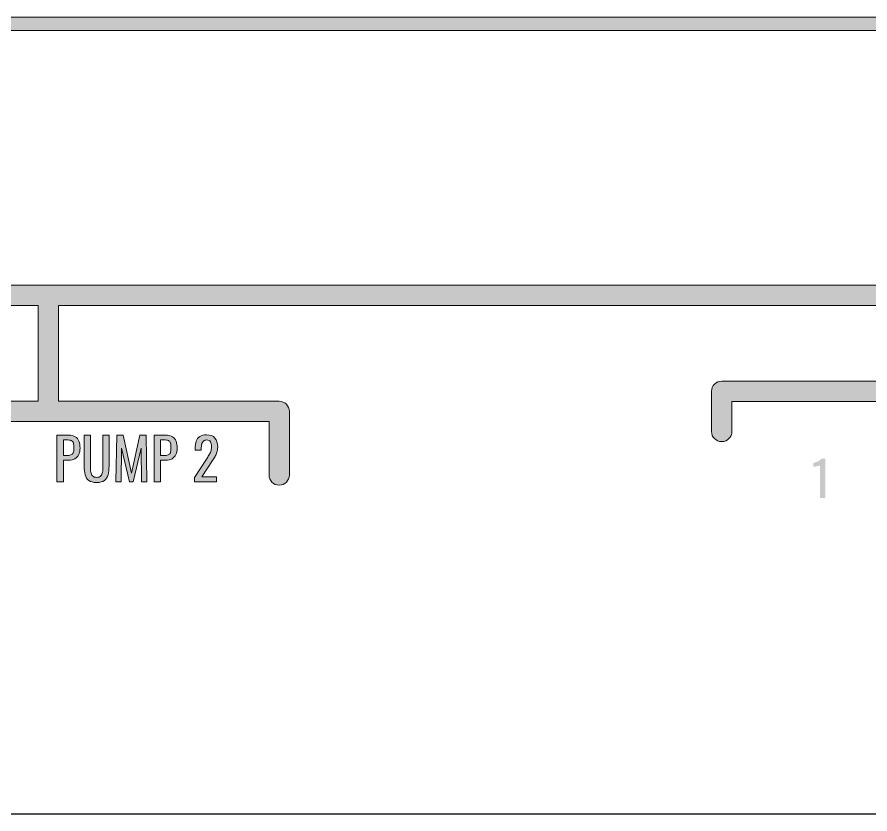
# Model space of a CAD drawing. Header units: inches. Extents: x 0 to 612, y 276 to 516.
# Drawn here: x 346 to 471.7, y 275.5 to 393 of the extents above; entities that cross this region are included whole.
import ezdxf

# ---------------------------------------------------------------- set-up
doc = ezdxf.new("R2010")
doc.units = ezdxf.units.IN
doc.header["$MEASUREMENT"] = 0
for name, color, linetype in [('HYD_Fuel_Holes v5_0', 7, 'Continuous'), ('LINES', 7, 'Continuous'), ('TEXT', 7, 'Continuous')]:
    doc.layers.add(name, color=color, linetype=linetype)

# ---------------------------------------------------------------- blocks, each defined once
blk = doc.blocks.new('block 5')
at = {"layer": 'HYD_Fuel_Holes v5_0', "color": 7, "lineweight": 25}
blk.add_lwpolyline([(0.12, 275.53), (611.88, 275.53)], dxfattribs=at)
blk = doc.blocks.new('block 126')
at = {"layer": 'LINES'}
h = blk.add_hatch(color=7, dxfattribs=at)
h.dxf.hatch_style = 2
edge = h.paths.add_edge_path()
edge.add_spline(control_points=[(542.34, 337.83), (542.34, 337.83), (542.34, 331.92), (542.34, 331.92), (542.34, 331.09), (541.67, 330.42), (540.84, 330.42), (540.01, 330.42), (539.34, 331.09), (539.34, 331.92), (539.34, 331.92), (539.34, 336.33), (539.34, 336.33), (539.34, 336.33), (451.34, 336.33), (451.34, 336.33), (451.34, 336.33), (451.34, 331.92), (451.34, 331.92), (451.34, 331.09), (450.67, 330.42), (449.84, 330.42), (449.01, 330.42), (448.34, 331.09), (448.34, 331.92), (448.34, 331.92), (448.34, 337.83), (448.34, 337.83), (448.34, 338.65), (449.01, 339.33), (449.84, 339.33), (449.84, 339.33), (494.34, 339.33), (494.34, 339.33), (494.34, 339.33), (494.34, 350.5), (494.34, 350.5), (494.34, 350.5), (352.14, 350.5), (352.14, 350.5), (352.14, 350.5), (352.14, 336.37), (352.14, 336.37), (352.14, 336.37), (384.64, 336.37), (384.64, 336.37), (385.47, 336.37), (386.14, 335.7), (386.14, 334.87), (386.14, 334.87), (386.14, 325.5), (386.14, 325.5), (386.14, 324.67), (385.47, 324), (384.64, 324), (383.81, 324), (383.14, 324.67), (383.14, 325.5), (383.14, 325.5), (383.14, 333.37), (383.14, 333.37), (383.14, 333.37), (344.5, 333.37), (344.5, 333.37), (343.67, 333.37), (343, 334.04), (343, 334.87), (343, 335.7), (343.67, 336.37), (344.5, 336.37), (344.5, 336.37), (349.14, 336.37), (349.14, 336.37), (349.14, 336.37), (349.14, 350.5), (349.14, 350.5), (349.14, 350.5), (325.77, 350.5), (325.77, 350.5), (324.94, 350.5), (324.27, 351.17), (324.27, 352), (324.27, 352.83), (324.94, 353.5), (325.77, 353.5), (325.77, 353.5), (494.34, 353.5), (494.34, 353.5), (494.34, 353.5), (494.34, 356.04), (494.34, 356.04), (494.34, 356.04), (491.51, 356.04), (491.51, 356.04), (491.51, 356.04), (495.84, 361.92), (495.84, 361.92), (495.84, 361.92), (500.17, 356.04), (500.17, 356.04), (500.17, 356.04), (497.34, 356.04), (497.34, 356.04), (497.34, 356.04), (497.34, 339.33), (497.34, 339.33), (497.34, 339.33), (540.84, 339.33), (540.84, 339.33), (541.67, 339.33), (542.34, 338.65), (542.34, 337.83)], knot_values=[0, 0, 0, 0, 1, 1, 1, 2, 2, 2, 3, 3, 3, 4, 4, 4, 5, 5, 5, 6, 6, 6, 7, 7, 7, 8, 8, 8, 9, 9, 9, 10, 10, 10, 11, 11, 11, 12, 12, 12, 13, 13, 13, 14, 14, 14, 15, 15, 15, 16, 16, 16, 17, 17, 17, 18, 18, 18, 19, 19, 19, 20, 20, 20, 21, 21, 21, 22, 22, 22, 23, 23, 23, 24, 24, 24, 25, 25, 25, 26, 26, 26, 27, 27, 27, 28, 28, 28, 29, 29, 29, 30, 30, 30, 31, 31, 31, 32, 32, 32, 33, 33, 33, 34, 34, 34, 35, 35, 35, 36, 36, 36, 37, 37, 37, 37], degree=3, periodic=0)
at = {"layer": 'LINES', "lineweight": 0}
blk.add_open_spline([(542.34, 337.83), (542.34, 337.83), (542.34, 331.92), (542.34, 331.92), (542.34, 331.09), (541.67, 330.42), (540.84, 330.42), (540.01, 330.42), (539.34, 331.09), (539.34, 331.92), (539.34, 331.92), (539.34, 336.33), (539.34, 336.33), (539.34, 336.33), (451.34, 336.33), (451.34, 336.33), (451.34, 336.33), (451.34, 331.92), (451.34, 331.92), (451.34, 331.09), (450.67, 330.42), (449.84, 330.42), (449.01, 330.42), (448.34, 331.09), (448.34, 331.92), (448.34, 331.92), (448.34, 337.83), (448.34, 337.83), (448.34, 338.65), (449.01, 339.33), (449.84, 339.33), (449.84, 339.33), (494.34, 339.33), (494.34, 339.33), (494.34, 339.33), (494.34, 350.5), (494.34, 350.5), (494.34, 350.5), (352.14, 350.5), (352.14, 350.5), (352.14, 350.5), (352.14, 336.37), (352.14, 336.37), (352.14, 336.37), (384.64, 336.37), (384.64, 336.37), (385.47, 336.37), (386.14, 335.7), (386.14, 334.87), (386.14, 334.87), (386.14, 325.5), (386.14, 325.5), (386.14, 324.67), (385.47, 324), (384.64, 324), (383.81, 324), (383.14, 324.67), (383.14, 325.5), (383.14, 325.5), (383.14, 333.37), (383.14, 333.37), (383.14, 333.37), (344.5, 333.37), (344.5, 333.37), (343.67, 333.37), (343, 334.04), (343, 334.87), (343, 335.7), (343.67, 336.37), (344.5, 336.37), (344.5, 336.37), (349.14, 336.37), (349.14, 336.37), (349.14, 336.37), (349.14, 350.5), (349.14, 350.5), (349.14, 350.5), (325.77, 350.5), (325.77, 350.5), (324.94, 350.5), (324.27, 351.17), (324.27, 352), (324.27, 352.83), (324.94, 353.5), (325.77, 353.5), (325.77, 353.5), (494.34, 353.5), (494.34, 353.5), (494.34, 353.5), (494.34, 356.04), (494.34, 356.04), (494.34, 356.04), (491.51, 356.04), (491.51, 356.04), (491.51, 356.04), (495.84, 361.92), (495.84, 361.92), (495.84, 361.92), (500.17, 356.04), (500.17, 356.04), (500.17, 356.04), (497.34, 356.04), (497.34, 356.04), (497.34, 356.04), (497.34, 339.33), (497.34, 339.33), (497.34, 339.33), (540.84, 339.33), (540.84, 339.33), (541.67, 339.33), (542.34, 338.65), (542.34, 337.83)], degree=3, knots=[0, 0, 0, 0, 1, 1, 1, 2, 2, 2, 3, 3, 3, 4, 4, 4, 5, 5, 5, 6, 6, 6, 7, 7, 7, 8, 8, 8, 9, 9, 9, 10, 10, 10, 11, 11, 11, 12, 12, 12, 13, 13, 13, 14, 14, 14, 15, 15, 15, 16, 16, 16, 17, 17, 17, 18, 18, 18, 19, 19, 19, 20, 20, 20, 21, 21, 21, 22, 22, 22, 23, 23, 23, 24, 24, 24, 25, 25, 25, 26, 26, 26, 27, 27, 27, 28, 28, 28, 29, 29, 29, 30, 30, 30, 31, 31, 31, 32, 32, 32, 33, 33, 33, 34, 34, 34, 35, 35, 35, 36, 36, 36, 37, 37, 37, 37], dxfattribs=at)
blk = doc.blocks.new('pump 2')
at = {"layer": 'TEXT'}
h = blk.add_hatch(color=7, dxfattribs=at)
h.dxf.hatch_style = 2
edge = h.paths.add_edge_path()
edge.add_spline(control_points=[(493.24, 439.68), (493.24, 439.68), (493.24, 446.16), (493.24, 446.16), (493.24, 446.16), (494.85, 446.16), (494.85, 446.16), (495.24, 446.16), (495.55, 446.09), (495.78, 445.95), (496.01, 445.8), (496.18, 445.6), (496.29, 445.33), (496.39, 445.07), (496.45, 444.74), (496.45, 444.37), (496.45, 444.02), (496.39, 443.73), (496.27, 443.48), (496.15, 443.23), (495.97, 443.03), (495.73, 442.9), (495.5, 442.76), (495.21, 442.69), (494.85, 442.69), (494.85, 442.69), (494.14, 442.69), (494.14, 442.69), (494.14, 442.69), (494.14, 439.68), (494.14, 439.68), (494.14, 439.68), (493.24, 439.68), (493.24, 439.68)], knot_values=[0, 0, 0, 0, 1, 1, 1, 2, 2, 2, 3, 3, 3, 4, 4, 4, 5, 5, 5, 6, 6, 6, 7, 7, 7, 8, 8, 8, 9, 9, 9, 10, 10, 10, 11, 11, 11, 11], degree=3, periodic=0)
edge = h.paths.add_edge_path()
edge.add_spline(control_points=[(494.14, 443.34), (494.14, 443.34), (494.56, 443.34), (494.56, 443.34), (494.82, 443.34), (495.03, 443.37), (495.17, 443.43), (495.32, 443.49), (495.43, 443.59), (495.49, 443.74), (495.56, 443.88), (495.59, 444.09), (495.59, 444.36), (495.59, 444.67), (495.57, 444.9), (495.52, 445.07), (495.48, 445.23), (495.38, 445.35), (495.24, 445.41), (495.09, 445.48), (494.87, 445.51), (494.57, 445.51), (494.57, 445.51), (494.14, 445.51), (494.14, 445.51), (494.14, 445.51), (494.14, 443.34), (494.14, 443.34)], knot_values=[0, 0, 0, 0, 1, 1, 1, 2, 2, 2, 3, 3, 3, 4, 4, 4, 5, 5, 5, 6, 6, 6, 7, 7, 7, 8, 8, 8, 9, 9, 9, 9], degree=3, periodic=0)
h = blk.add_hatch(color=7, dxfattribs=at)
h.dxf.hatch_style = 2
edge = h.paths.add_edge_path()
edge.add_spline(control_points=[(498.75, 439.61), (498.28, 439.61), (497.92, 439.7), (497.67, 439.89), (497.42, 440.07), (497.25, 440.33), (497.16, 440.67), (497.07, 441.01), (497.02, 441.41), (497.02, 441.86), (497.02, 441.86), (497.02, 446.16), (497.02, 446.16), (497.02, 446.16), (497.89, 446.16), (497.89, 446.16), (497.89, 446.16), (497.89, 441.82), (497.89, 441.82), (497.89, 441.54), (497.91, 441.29), (497.94, 441.06), (497.98, 440.83), (498.06, 440.65), (498.19, 440.52), (498.31, 440.38), (498.5, 440.32), (498.75, 440.32), (499.01, 440.32), (499.2, 440.38), (499.32, 440.52), (499.44, 440.65), (499.52, 440.83), (499.56, 441.06), (499.6, 441.29), (499.61, 441.54), (499.61, 441.82), (499.61, 441.82), (499.61, 446.16), (499.61, 446.16), (499.61, 446.16), (500.47, 446.16), (500.47, 446.16), (500.47, 446.16), (500.47, 441.86), (500.47, 441.86), (500.47, 441.41), (500.42, 441.01), (500.33, 440.67), (500.24, 440.33), (500.07, 440.07), (499.83, 439.89), (499.58, 439.7), (499.22, 439.61), (498.75, 439.61)], knot_values=[0, 0, 0, 0, 1, 1, 1, 2, 2, 2, 3, 3, 3, 4, 4, 4, 5, 5, 5, 6, 6, 6, 7, 7, 7, 8, 8, 8, 9, 9, 9, 10, 10, 10, 11, 11, 11, 12, 12, 12, 13, 13, 13, 14, 14, 14, 15, 15, 15, 16, 16, 16, 17, 17, 17, 18, 18, 18, 18], degree=3, periodic=0)
h = blk.add_hatch(color=7, dxfattribs=at)
h.dxf.hatch_style = 2
h.paths.add_polyline_path([(501.41, 439.68), (501.53, 446.16), (502.42, 446.16), (503.56, 440.9), (504.71, 446.16), (505.59, 446.16), (505.71, 439.68), (504.98, 439.68), (504.91, 444.38), (503.81, 439.68), (503.3, 439.68), (502.21, 444.38), (502.14, 439.68)])
h = blk.add_hatch(color=7, dxfattribs=at)
h.dxf.hatch_style = 2
edge = h.paths.add_edge_path()
edge.add_spline(control_points=[(506.7, 439.68), (506.7, 439.68), (506.7, 446.16), (506.7, 446.16), (506.7, 446.16), (508.31, 446.16), (508.31, 446.16), (508.7, 446.16), (509.01, 446.09), (509.24, 445.95), (509.47, 445.8), (509.64, 445.6), (509.75, 445.33), (509.86, 445.07), (509.91, 444.74), (509.91, 444.37), (509.91, 444.02), (509.85, 443.73), (509.73, 443.48), (509.61, 443.23), (509.43, 443.03), (509.2, 442.9), (508.96, 442.76), (508.67, 442.69), (508.32, 442.69), (508.32, 442.69), (507.61, 442.69), (507.61, 442.69), (507.61, 442.69), (507.61, 439.68), (507.61, 439.68), (507.61, 439.68), (506.7, 439.68), (506.7, 439.68)], knot_values=[0, 0, 0, 0, 1, 1, 1, 2, 2, 2, 3, 3, 3, 4, 4, 4, 5, 5, 5, 6, 6, 6, 7, 7, 7, 8, 8, 8, 9, 9, 9, 10, 10, 10, 11, 11, 11, 11], degree=3, periodic=0)
edge = h.paths.add_edge_path()
edge.add_spline(control_points=[(507.61, 443.34), (507.61, 443.34), (508.02, 443.34), (508.02, 443.34), (508.28, 443.34), (508.49, 443.37), (508.64, 443.43), (508.79, 443.49), (508.89, 443.59), (508.96, 443.74), (509.02, 443.88), (509.05, 444.09), (509.05, 444.36), (509.05, 444.67), (509.03, 444.9), (508.99, 445.07), (508.94, 445.23), (508.85, 445.35), (508.7, 445.41), (508.56, 445.48), (508.33, 445.51), (508.03, 445.51), (508.03, 445.51), (507.61, 445.51), (507.61, 445.51), (507.61, 445.51), (507.61, 443.34), (507.61, 443.34)], knot_values=[0, 0, 0, 0, 1, 1, 1, 2, 2, 2, 3, 3, 3, 4, 4, 4, 5, 5, 5, 6, 6, 6, 7, 7, 7, 8, 8, 8, 9, 9, 9, 9], degree=3, periodic=0)
h = blk.add_hatch(color=7, dxfattribs=at)
h.dxf.hatch_style = 2
edge = h.paths.add_edge_path()
edge.add_spline(control_points=[(512.32, 439.68), (512.32, 439.68), (512.32, 440.29), (512.32, 440.29), (512.32, 440.29), (513.96, 442.85), (513.96, 442.85), (514.09, 443.05), (514.2, 443.22), (514.3, 443.39), (514.41, 443.56), (514.49, 443.73), (514.56, 443.91), (514.63, 444.1), (514.66, 444.31), (514.66, 444.55), (514.66, 444.85), (514.61, 445.08), (514.52, 445.25), (514.42, 445.42), (514.25, 445.51), (514.01, 445.51), (513.81, 445.51), (513.65, 445.45), (513.54, 445.34), (513.43, 445.23), (513.35, 445.08), (513.31, 444.9), (513.27, 444.72), (513.24, 444.53), (513.24, 444.32), (513.24, 444.32), (513.24, 444.1), (513.24, 444.1), (513.24, 444.1), (512.39, 444.1), (512.39, 444.1), (512.39, 444.1), (512.39, 444.33), (512.39, 444.33), (512.39, 444.71), (512.44, 445.05), (512.54, 445.33), (512.65, 445.61), (512.82, 445.83), (513.05, 445.98), (513.28, 446.14), (513.59, 446.21), (513.97, 446.21), (514.49, 446.21), (514.88, 446.07), (515.14, 445.77), (515.4, 445.47), (515.52, 445.06), (515.52, 444.54), (515.52, 444.26), (515.49, 444.02), (515.42, 443.81), (515.36, 443.61), (515.27, 443.41), (515.16, 443.23), (515.06, 443.05), (514.94, 442.86), (514.81, 442.67), (514.81, 442.67), (513.32, 440.4), (513.32, 440.4), (513.32, 440.4), (515.37, 440.4), (515.37, 440.4), (515.37, 440.4), (515.37, 439.68), (515.37, 439.68), (515.37, 439.68), (512.32, 439.68), (512.32, 439.68)], knot_values=[0, 0, 0, 0, 1, 1, 1, 2, 2, 2, 3, 3, 3, 4, 4, 4, 5, 5, 5, 6, 6, 6, 7, 7, 7, 8, 8, 8, 9, 9, 9, 10, 10, 10, 11, 11, 11, 12, 12, 12, 13, 13, 13, 14, 14, 14, 15, 15, 15, 16, 16, 16, 17, 17, 17, 18, 18, 18, 19, 19, 19, 20, 20, 20, 21, 21, 21, 22, 22, 22, 23, 23, 23, 24, 24, 24, 25, 25, 25, 25], degree=3, periodic=0)
at = {"layer": 'TEXT', "lineweight": 0}
blk.add_lwpolyline([(501.41, 439.68), (501.53, 446.16), (502.42, 446.16), (503.56, 440.9), (504.71, 446.16), (505.59, 446.16), (505.71, 439.68), (504.98, 439.68), (504.91, 444.38), (503.81, 439.68), (503.3, 439.68), (502.21, 444.38), (502.14, 439.68), (501.41, 439.68)], dxfattribs=at)
for points, knots in [([(493.24, 439.68), (493.24, 439.68), (493.24, 446.16), (493.24, 446.16), (493.24, 446.16), (494.85, 446.16), (494.85, 446.16), (495.24, 446.16), (495.55, 446.09), (495.78, 445.95), (496.01, 445.8), (496.18, 445.6), (496.29, 445.33), (496.39, 445.07), (496.45, 444.74), (496.45, 444.37), (496.45, 444.02), (496.39, 443.73), (496.27, 443.48), (496.15, 443.23), (495.97, 443.03), (495.73, 442.9), (495.5, 442.76), (495.21, 442.69), (494.85, 442.69), (494.85, 442.69), (494.14, 442.69), (494.14, 442.69), (494.14, 442.69), (494.14, 439.68), (494.14, 439.68), (494.14, 439.68), (493.24, 439.68), (493.24, 439.68)], [0, 0, 0, 0, 1, 1, 1, 2, 2, 2, 3, 3, 3, 4, 4, 4, 5, 5, 5, 6, 6, 6, 7, 7, 7, 8, 8, 8, 9, 9, 9, 10, 10, 10, 11, 11, 11, 11]), ([(494.14, 443.34), (494.14, 443.34), (494.56, 443.34), (494.56, 443.34), (494.82, 443.34), (495.03, 443.37), (495.17, 443.43), (495.32, 443.49), (495.43, 443.59), (495.49, 443.74), (495.56, 443.88), (495.59, 444.09), (495.59, 444.36), (495.59, 444.67), (495.57, 444.9), (495.52, 445.07), (495.48, 445.23), (495.38, 445.35), (495.24, 445.41), (495.09, 445.48), (494.87, 445.51), (494.57, 445.51), (494.57, 445.51), (494.14, 445.51), (494.14, 445.51), (494.14, 445.51), (494.14, 443.34), (494.14, 443.34)], [0, 0, 0, 0, 1, 1, 1, 2, 2, 2, 3, 3, 3, 4, 4, 4, 5, 5, 5, 6, 6, 6, 7, 7, 7, 8, 8, 8, 9, 9, 9, 9]), ([(498.75, 439.61), (498.28, 439.61), (497.92, 439.7), (497.67, 439.89), (497.42, 440.07), (497.25, 440.33), (497.16, 440.67), (497.07, 441.01), (497.02, 441.41), (497.02, 441.86), (497.02, 441.86), (497.02, 446.16), (497.02, 446.16), (497.02, 446.16), (497.89, 446.16), (497.89, 446.16), (497.89, 446.16), (497.89, 441.82), (497.89, 441.82), (497.89, 441.54), (497.91, 441.29), (497.94, 441.06), (497.98, 440.83), (498.06, 440.65), (498.19, 440.52), (498.31, 440.38), (498.5, 440.32), (498.75, 440.32), (499.01, 440.32), (499.2, 440.38), (499.32, 440.52), (499.44, 440.65), (499.52, 440.83), (499.56, 441.06), (499.6, 441.29), (499.61, 441.54), (499.61, 441.82), (499.61, 441.82), (499.61, 446.16), (499.61, 446.16), (499.61, 446.16), (500.47, 446.16), (500.47, 446.16), (500.47, 446.16), (500.47, 441.86), (500.47, 441.86), (500.47, 441.41), (500.42, 441.01), (500.33, 440.67), (500.24, 440.33), (500.07, 440.07), (499.83, 439.89), (499.58, 439.7), (499.22, 439.61), (498.75, 439.61)], [0, 0, 0, 0, 1, 1, 1, 2, 2, 2, 3, 3, 3, 4, 4, 4, 5, 5, 5, 6, 6, 6, 7, 7, 7, 8, 8, 8, 9, 9, 9, 10, 10, 10, 11, 11, 11, 12, 12, 12, 13, 13, 13, 14, 14, 14, 15, 15, 15, 16, 16, 16, 17, 17, 17, 18, 18, 18, 18]), ([(506.7, 439.68), (506.7, 439.68), (506.7, 446.16), (506.7, 446.16), (506.7, 446.16), (508.31, 446.16), (508.31, 446.16), (508.7, 446.16), (509.01, 446.09), (509.24, 445.95), (509.47, 445.8), (509.64, 445.6), (509.75, 445.33), (509.86, 445.07), (509.91, 444.74), (509.91, 444.37), (509.91, 444.02), (509.85, 443.73), (509.73, 443.48), (509.61, 443.23), (509.43, 443.03), (509.2, 442.9), (508.96, 442.76), (508.67, 442.69), (508.32, 442.69), (508.32, 442.69), (507.61, 442.69), (507.61, 442.69), (507.61, 442.69), (507.61, 439.68), (507.61, 439.68), (507.61, 439.68), (506.7, 439.68), (506.7, 439.68)], [0, 0, 0, 0, 1, 1, 1, 2, 2, 2, 3, 3, 3, 4, 4, 4, 5, 5, 5, 6, 6, 6, 7, 7, 7, 8, 8, 8, 9, 9, 9, 10, 10, 10, 11, 11, 11, 11]), ([(507.61, 443.34), (507.61, 443.34), (508.02, 443.34), (508.02, 443.34), (508.28, 443.34), (508.49, 443.37), (508.64, 443.43), (508.79, 443.49), (508.89, 443.59), (508.96, 443.74), (509.02, 443.88), (509.05, 444.09), (509.05, 444.36), (509.05, 444.67), (509.03, 444.9), (508.99, 445.07), (508.94, 445.23), (508.85, 445.35), (508.7, 445.41), (508.56, 445.48), (508.33, 445.51), (508.03, 445.51), (508.03, 445.51), (507.61, 445.51), (507.61, 445.51), (507.61, 445.51), (507.61, 443.34), (507.61, 443.34)], [0, 0, 0, 0, 1, 1, 1, 2, 2, 2, 3, 3, 3, 4, 4, 4, 5, 5, 5, 6, 6, 6, 7, 7, 7, 8, 8, 8, 9, 9, 9, 9]), ([(512.31, 439.68), (512.31, 439.68), (512.31, 440.29), (512.31, 440.29), (512.31, 440.29), (513.96, 442.85), (513.96, 442.85), (514.08, 443.05), (514.2, 443.22), (514.3, 443.39), (514.4, 443.56), (514.49, 443.73), (514.56, 443.91), (514.62, 444.1), (514.66, 444.31), (514.66, 444.55), (514.66, 444.85), (514.61, 445.08), (514.51, 445.25), (514.42, 445.42), (514.25, 445.51), (514.01, 445.51), (513.81, 445.51), (513.65, 445.45), (513.54, 445.34), (513.42, 445.23), (513.35, 445.08), (513.3, 444.9), (513.26, 444.72), (513.24, 444.53), (513.24, 444.32), (513.24, 444.32), (513.24, 444.1), (513.24, 444.1), (513.24, 444.1), (512.38, 444.1), (512.38, 444.1), (512.38, 444.1), (512.38, 444.33), (512.38, 444.33), (512.38, 444.71), (512.44, 445.05), (512.54, 445.33), (512.64, 445.61), (512.81, 445.83), (513.04, 445.98), (513.28, 446.14), (513.58, 446.21), (513.97, 446.21), (514.49, 446.21), (514.88, 446.07), (515.14, 445.77), (515.39, 445.47), (515.52, 445.06), (515.52, 444.54), (515.52, 444.26), (515.49, 444.02), (515.42, 443.81), (515.35, 443.61), (515.27, 443.41), (515.16, 443.23), (515.05, 443.05), (514.94, 442.86), (514.81, 442.67), (514.81, 442.67), (513.32, 440.4), (513.32, 440.4), (513.32, 440.4), (515.37, 440.4), (515.37, 440.4), (515.37, 440.4), (515.37, 439.68), (515.37, 439.68), (515.37, 439.68), (512.31, 439.68), (512.31, 439.68)], [0, 0, 0, 0, 1, 1, 1, 2, 2, 2, 3, 3, 3, 4, 4, 4, 5, 5, 5, 6, 6, 6, 7, 7, 7, 8, 8, 8, 9, 9, 9, 10, 10, 10, 11, 11, 11, 12, 12, 12, 13, 13, 13, 14, 14, 14, 15, 15, 15, 16, 16, 16, 17, 17, 17, 18, 18, 18, 19, 19, 19, 20, 20, 20, 21, 21, 21, 22, 22, 22, 23, 23, 23, 24, 24, 24, 25, 25, 25, 25])]:
    blk.add_open_spline(points, degree=3, knots=knots, dxfattribs=at)

msp = doc.modelspace()

# ---------------------------------------------------------------- hatches: boundary and pattern name
at = {"layer": 'LINES'}
h = msp.add_hatch(color=7, dxfattribs=at)
h.dxf.hatch_style = 2
h.paths.add_polyline_path([(590.33, 391), (21.67, 391), (21.67, 393), (590.33, 393)])
at = {"layer": 'TEXT'}
h = msp.add_hatch(color=7, dxfattribs=at)
h.dxf.hatch_style = 2
edge = h.paths.add_edge_path()
edge.add_spline(control_points=[(464.33, 322.1), (464.33, 322.1), (464.33, 326.89), (464.33, 326.89), (464.32, 326.88), (464.27, 326.87), (464.17, 326.85), (464.06, 326.82), (463.95, 326.8), (463.82, 326.77), (463.69, 326.75), (463.58, 326.73), (463.48, 326.71), (463.38, 326.69), (463.32, 326.68), (463.32, 326.68), (463.32, 326.68), (463.32, 327.26), (463.32, 327.26), (463.4, 327.28), (463.49, 327.31), (463.6, 327.34), (463.71, 327.37), (463.82, 327.41), (463.93, 327.46), (464.04, 327.51), (464.15, 327.57), (464.25, 327.64), (464.35, 327.71), (464.44, 327.8), (464.51, 327.89), (464.51, 327.89), (465.09, 327.89), (465.09, 327.89), (465.09, 327.89), (465.09, 322.1), (465.09, 322.1), (465.09, 322.1), (464.33, 322.1), (464.33, 322.1)], knot_values=[0, 0, 0, 0, 1, 1, 1, 2, 2, 2, 3, 3, 3, 4, 4, 4, 5, 5, 5, 6, 6, 6, 7, 7, 7, 8, 8, 8, 9, 9, 9, 10, 10, 10, 11, 11, 11, 12, 12, 12, 13, 13, 13, 13], degree=3, periodic=0)

# ---------------------------------------------------------------- linework, layer by layer
at = {"layer": 'LINES', "lineweight": 0}
msp.add_lwpolyline([(590.33, 391), (21.67, 391), (21.67, 393), (590.33, 393), (590.33, 391)], dxfattribs=at)

# ---------------------------------------------------------------- block references
at = {"xscale": 1.063487282190152, "yscale": 1.063487282190152, "zscale": 1.063487282190152}
msp.add_blockref('pump 2', (-172.67, -143.13), dxfattribs=at)
at = {"layer": 'HYD_Fuel_Holes v5_0'}
msp.add_blockref('block 5', (0, 0), dxfattribs=at)
at = {"layer": 'LINES'}
msp.add_blockref('block 126', (0, 0), dxfattribs=at)

doc.saveas('drawing.dxf')
